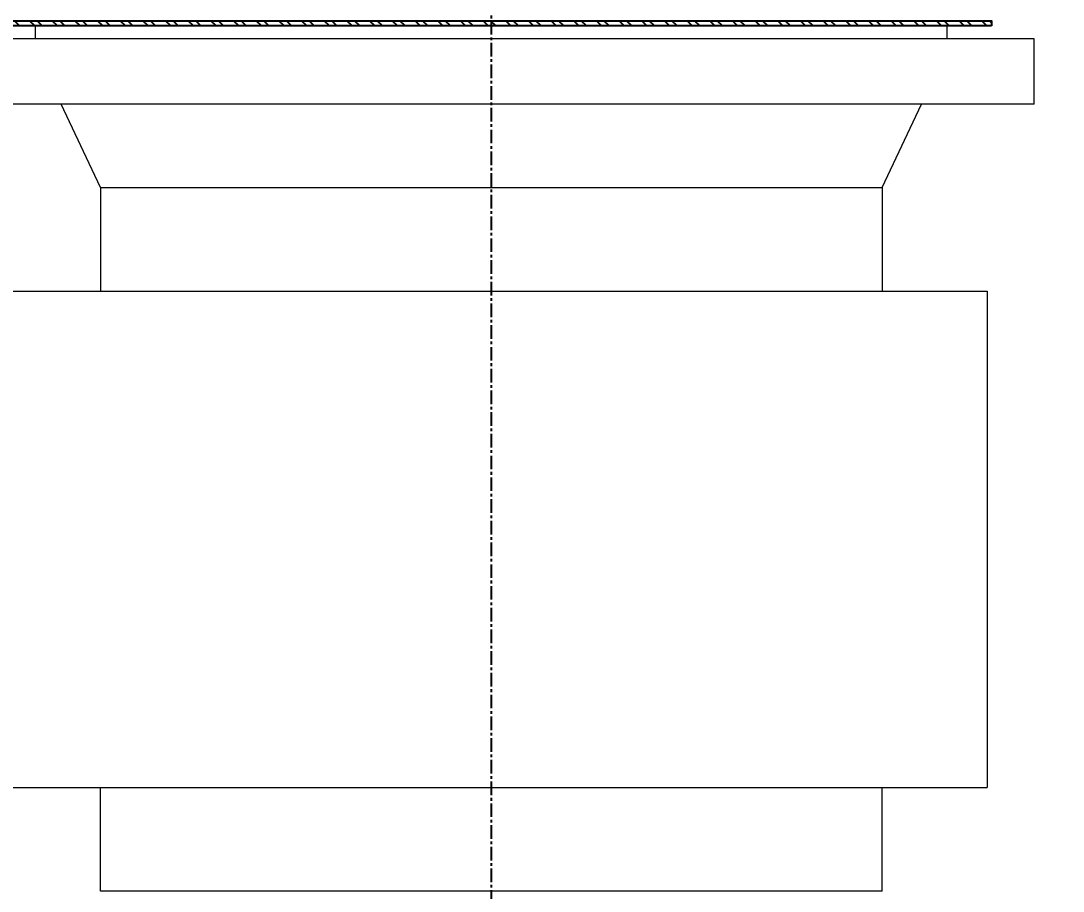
# Model space of a CAD drawing. Header units: inches. Extents: x 52169 to 69006, y 13152 to 42758.
# Drawn here: x 63631 to 64241, y 40668 to 41177 of the extents above; entities that cross this region are included whole.
import ezdxf

# ---------------------------------------------------------------- set-up
doc = ezdxf.new("R2010")
doc.units = ezdxf.units.IN
doc.header["$MEASUREMENT"] = 0
doc.linetypes.add('CENTER', pattern=[50.8, 31.75, -6.35, 6.35, -6.35])
doc.layers.add('IA-EJES', color=4, linetype='CENTER')
doc.styles.add('ING-AMB', font='romans.shx', dxfattribs={"width": 0.75, "oblique": 15})
doc.dimstyles.new('ING-AMB 25', dxfattribs={"dimscale": 25, "dimtxt": 3, "dimasz": 2.5, "dimexe": 1, "dimexo": 1, "dimgap": 1, "dimtad": 1, "dimdec": 0, "dimzin": 0, "dimdsep": 46, "dimtxsty": 'ING-AMB', "dimcen": 0.1, "dimclrd": 7, "dimclre": 7, "dimclrt": 2, "dimadec": 0, "dimazin": 0, "dimtfac": 1, "dimtdec": 0, "dimtmove": 0, "dimatfit": 0, "dimfxl": 1.25, "dimtolj": 1, "dimtzin": 0, "dimarcsym": 1})

# ---------------------------------------------------------------- blocks, each defined once
blk = doc.blocks.new('*D161')
at = {"color": 7, "lineweight": -2, "transparency": 16777216}
for p, q in [((61006.56, 38236.61), (61006.56, 42382.03)), ((63906.56, 41836.61), (63906.56, 42382.03)), ((63844.06, 42357.03), (61069.06, 42357.03))]:
    blk.add_line(p, q, dxfattribs=at)
at = {"color": 7, "transparency": 16777216}
for points in [[(61069.06, 42367.45), (61069.06, 42346.62), (61006.56, 42357.03)], [(63844.06, 42367.45), (63844.06, 42346.62), (63906.56, 42357.03)]]:
    blk.add_solid(points, dxfattribs=at)
at = {"layer": 'Defpoints', "color": 0, "transparency": 16777216}
for p in [(61006.56, 42357.03), (63906.56, 41811.61), (61006.56, 38211.61)]:
    blk.add_point(p, dxfattribs=at)
at = {"color": 2, "transparency": 16777216, "insert": (62456.56, 42419.53), "char_height": 75, "attachment_point": 5, "style": 'ING-AMB'}
blk.add_mtext('\\A1;2900', dxfattribs=at)
blk = doc.blocks.new('*D162')
at = {"color": 7, "lineweight": -2, "transparency": 16777216}
for p, q in [((61006.56, 38236.61), (61006.56, 42671.39)), ((65581.56, 41836.61), (65581.56, 42671.39)), ((65519.06, 42646.39), (61069.06, 42646.39))]:
    blk.add_line(p, q, dxfattribs=at)
at = {"color": 7, "transparency": 16777216}
for points in [[(61069.06, 42656.81), (61069.06, 42635.98), (61006.56, 42646.39)], [(65519.06, 42656.81), (65519.06, 42635.98), (65581.56, 42646.39)]]:
    blk.add_solid(points, dxfattribs=at)
at = {"layer": 'Defpoints', "color": 0, "transparency": 16777216}
for p in [(61006.56, 42646.39), (65581.56, 41811.61, 0), (61006.56, 38211.61)]:
    blk.add_point(p, dxfattribs=at)
at = {"color": 2, "transparency": 16777216, "insert": (63294.06, 42708.89), "char_height": 75, "attachment_point": 5, "style": 'ING-AMB'}
blk.add_mtext('\\A1;4575', dxfattribs=at)

msp = doc.modelspace()

# ---------------------------------------------------------------- hatches: boundary and pattern name
h = msp.add_hatch()
h.set_pattern_fill('ANSI32', color=1, scale=25, angle=90)
h.set_pattern_definition([(135, (7397.154, 1346.706), (-6.6291261, -6.6291261), []), (135, (7397.154, 1351.125), (-6.6291261, -6.6291261), [])])
h.paths.add_polyline_path([(64199.06, 41173.61), (64199.06, 41176.61), (63614.06, 41176.61), (63614.06, 41173.61)])

# ---------------------------------------------------------------- linework, layer by layer
at = {"color": 0, "linetype": 'Continuous', "lineweight": 0, "extrusion": (0, 1, 0)}
msp.add_line((64173.06, 41173.61), (63640.06, 41173.61), dxfattribs=at)
at = {"color": 2, "linetype": 'Continuous', "lineweight": 0, "extrusion": (0, 1, 0)}
for p, q in [((63640.06, 41166.11), (63640.06, 41173.61)), ((64173.06, 41166.11), (64173.06, 41173.61)), ((64224.06, 41166.11), (63589.06, 41166.11)), ((64224.06, 41128.01), (64224.06, 41166.11)), ((64224.06, 41128.01), (63589.06, 41128.01)), ((63678.06, 41079.21), (63655, 41128.01)), ((64135.06, 41079.21), (64158.11, 41128.01)), ((63678.06, 41079.21), (64135.06, 41079.21)), ((63678.06, 41079.21), (63678.06, 41018.61)), ((64135.06, 41079.21), (64135.06, 41018.61)), ((63616.56, 41018.61), (64196.56, 41018.61)), ((64196.56, 41018.61), (64196.56, 40728.61)), ((63616.56, 40728.61), (64196.56, 40728.61)), ((63678.06, 40668.01), (63678.06, 40728.61)), ((64135.06, 40668.01), (64135.06, 40728.61)), ((64135.06, 40668.01), (63678.06, 40668.01))]:
    msp.add_line(p, q, dxfattribs=at)
at = {"color": 1, "elevation": 0}
msp.add_lwpolyline([(64199.06, 41173.61), (63614.06, 41173.61), (63614.06, 41176.61), (64199.06, 41176.61)], close=True, dxfattribs=at)
at = {"layer": 'IA-EJES', "ltscale": 0.25}
msp.add_line((63906.56, 41493.99), (63906.56, 38211.61), dxfattribs=at)

# ---------------------------------------------------------------- dimensions: what is measured, and where the dimension line sits
for base, p1, picture, middle in [((61006.56, 42646.39), (65581.56, 41811.61, 0), '*D162', (63294.06, 42708.89)), ((61006.56, 42357.03), (63906.56, 41811.61), '*D161', (62456.56, 42419.53))]:
    dim = msp.add_linear_dim(base=base, p1=p1, p2=(61006.56, 38211.61), dimstyle='ING-AMB 25', override={"dimpost": '\\X'})
    dim.commit()
    dim.dimension.update_dxf_attribs({"geometry": picture, "text_midpoint": middle})

doc.saveas('drawing.dxf')
